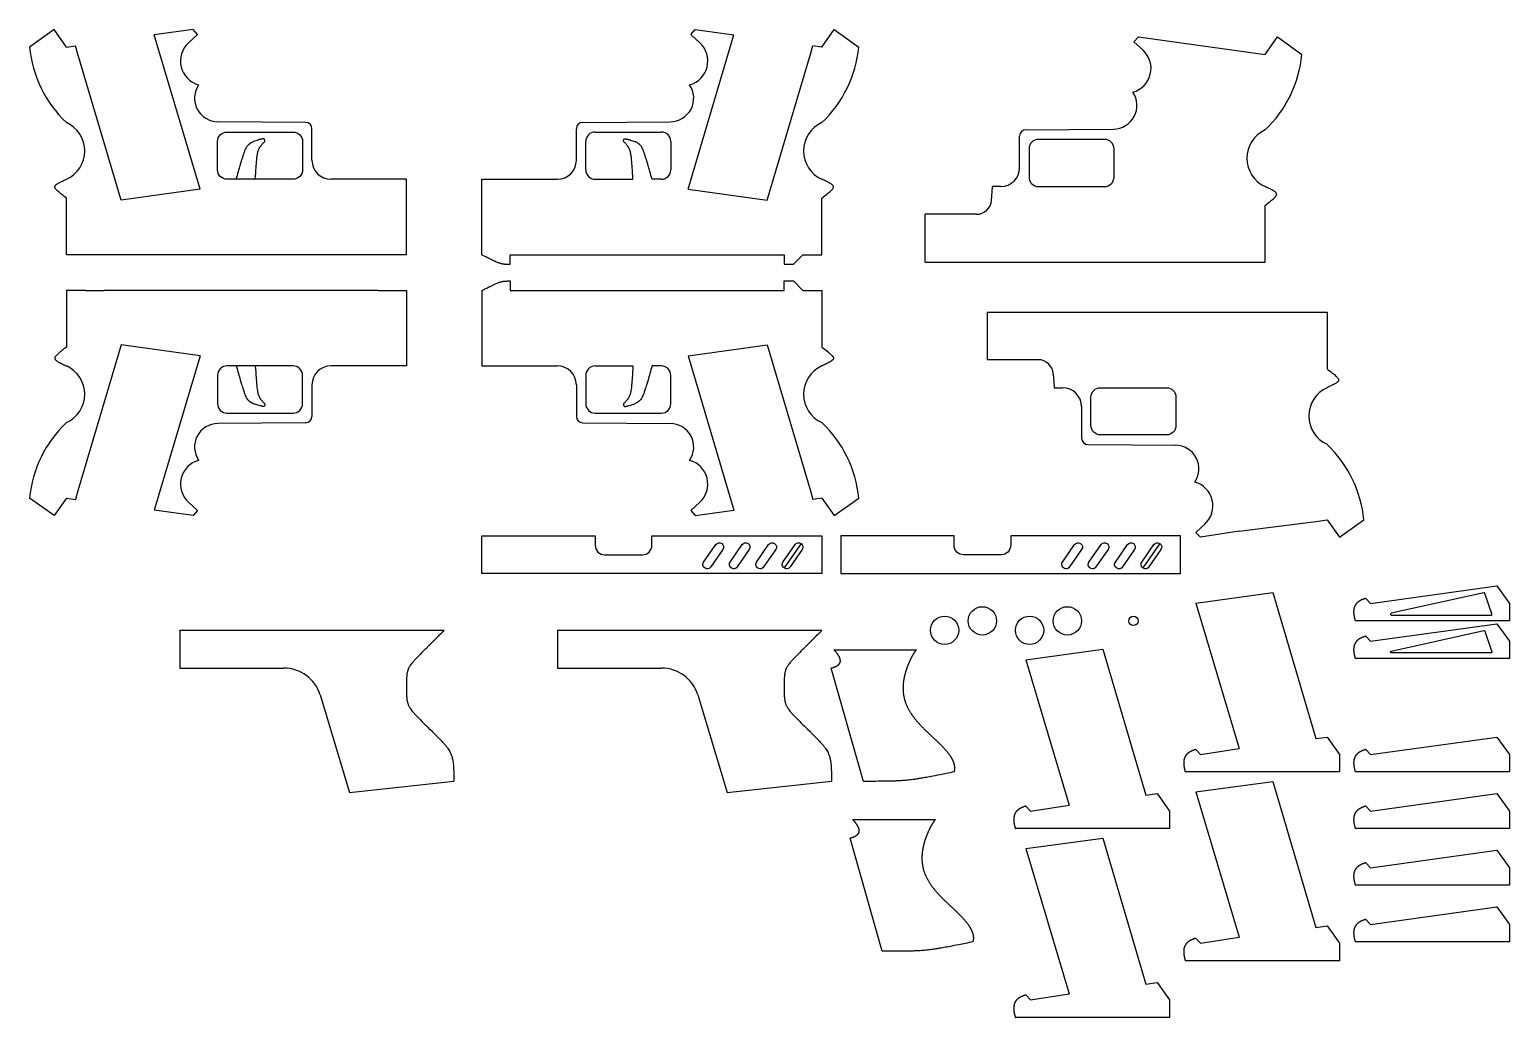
# Model space of a CAD drawing. Header units: millimetres. Extents: x -340 to 444, y -365 to 158.
import ezdxf

# ---------------------------------------------------------------- set-up
doc = ezdxf.new("R2010")
doc.units = ezdxf.units.MM
doc.layers.get('0').update_dxf_attribs({"linetype": 'CONTINUOUS'})

msp = doc.modelspace()

# ---------------------------------------------------------------- linework, layer by layer
for p, q in [((-326.58, 158.12), (-339.52, 148.89)), ((-320, 148.89), (-326.58, 158.12)), ((-252.99, 158.12), (-273.47, 155.3)), ((-250.59, 155.52), (-252.99, 158.12)), ((10.59, 155.52), (12.99, 158.12)), ((12.99, 158.12), (33.47, 155.3)), ((80, 148.89), (86.58, 158.12)), ((86.58, 158.12), (99.52, 148.89)), ((-320, 148.89), (-315.28, 149.55)), ((-313.96, 145.08), (-315.28, 149.55)), ((-249.21, 73.54), (-273.47, 155.31)), ((-255.4, 151.07), (-250.59, 155.52)), ((9.21, 73.54), (33.47, 155.31)), ((15.4, 151.07), (10.59, 155.52)), ((73.96, 145.08), (75.28, 149.55)), ((80, 148.89), (75.28, 149.55)), ((245.29, 151.62), (247.7, 154.23)), ((250.11, 147.18), (245.29, 151.62)), ((247.7, 154.23), (314.71, 145)), ((314.71, 145), (321.29, 154.23)), ((321.29, 154.23), (334.23, 145)), ((-291.07, 67.77), (-313.96, 145.08)), ((51.07, 67.77), (73.96, 145.08)), ((-193.34, 109), (-239.76, 109.36)), ((-190, 88.89), (-190, 105.64)), ((-50, 88.89), (-50, 105.64)), ((-46.66, 109), (-0.24, 109.36)), ((-40, 103.89), (-5, 103.89)), ((188.05, 105.11), (234.47, 105.47)), ((-45, 83.89), (-45, 98.89)), ((0, 98.89), (0, 83.89)), ((184.71, 85), (184.71, 101.75)), ((-140, 78.89), (-180, 78.89)), ((-140, 38.89), (-140, 78.89)), ((-100, 78.89), (-60, 78.89)), ((-100, 38.89), (-100, 78.89)), ((-40, 78.89), (-20, 78.89)), ((-5, 78.89), (-9.93, 78.89)), ((-249.21, 73.54), (-291.07, 67.77)), ((9.21, 73.54), (51.07, 67.77)), ((169.84, 67.74), (170.34, 74.62)), ((170.34, 74.62), (170.34, 75)), ((174.71, 75), (170.34, 75)), ((-320, 38.89), (-320, 68.89)), ((80, 38.89), (80, 68.89)), ((314.71, 35), (314.71, 65)), ((161.86, 60.31), (134.71, 60.31)), ((134.71, 35), (134.71, 60.31)), ((-310, 38.89), (-320, 38.89)), ((-300, 38.89), (-310, 38.89)), ((-155, 38.89), (-300, 38.89)), ((-140, 38.89), (-155, 38.89)), ((-85, 33.89), (-85, 38.89)), ((-85, 38.89), (60, 38.89)), ((60, 38.89), (60, 33.89)), ((60, 33.89), (65, 33.89)), ((65, 33.89), (70, 38.89)), ((70, 38.89), (80, 38.89)), ((134.71, 35), (314.71, 35)), ((149.71, 35), (294.71, 35)), ((304.71, 35), (314.71, 35)), ((-85, 25), (-85, 20)), ((60, 20), (60, 25)), ((60, 25), (65, 25)), ((65, 25), (70, 20)), ((-320, 20), (-320, -10)), ((-310, 20), (-320, 20)), ((-310, 20), (-300, 20)), ((-155, 20), (-300, 20)), ((-155, 20), (-140, 20)), ((-140, 20), (-140, -20)), ((-100, 20), (-100, -20)), ((-85, 20), (60, 20)), ((70, 20), (80, 20)), ((80, 20), (80, -10)), ((167.5, 8.49), (347.5, 8.49)), ((167.5, 8.49), (167.5, -16.69)), ((182.5, 8.49), (327.5, 8.49)), ((337.5, 8.49), (347.5, 8.49)), ((347.5, 8.49), (347.5, -21.51)), ((-291.07, -8.88), (-313.96, -86.19)), ((-249.21, -14.65), (-291.07, -8.88)), ((-249.21, -14.65), (-273.47, -96.41)), ((9.21, -14.65), (51.07, -8.88)), ((9.21, -14.65), (33.47, -96.41)), ((51.07, -8.88), (73.96, -86.19)), ((-140, -20), (-180, -20)), ((-100, -20), (-60, -20)), ((-40, -20), (-20, -20)), ((-5, -20), (-9.93, -20)), ((194.56, -16.69), (167.5, -16.69)), ((-190, -30), (-190, -46.75)), ((-50, -30), (-50, -46.75)), ((-45, -25), (-45, -40)), ((0, -40), (0, -25)), ((202.54, -24.11), (203.03, -31)), ((203.03, -31), (203.03, -31.51)), ((203.03, -31.51), (207.5, -31.51)), ((-40, -45), (-5, -45)), ((217.5, -41.51), (217.5, -58.25)), ((-193.34, -50.11), (-239.76, -50.47)), ((-46.66, -50.11), (-0.24, -50.47)), ((220.84, -61.62), (267.26, -61.98)), ((-313.96, -86.19), (-315.28, -90.65)), ((73.96, -86.19), (75.28, -90.65)), ((-326.58, -99.23), (-339.52, -90)), ((-320, -90), (-326.58, -99.23)), ((-320, -90), (-315.28, -90.65)), ((-255.4, -92.18), (-250.59, -96.62)), ((15.4, -92.18), (10.59, -96.62)), ((80, -90), (75.28, -90.65)), ((80, -90), (86.58, -99.23)), ((86.58, -99.23), (99.52, -90)), ((-252.99, -99.23), (-273.47, -96.41)), ((-250.59, -96.62), (-252.99, -99.23)), ((10.59, -96.62), (12.99, -99.23)), ((12.99, -99.23), (33.47, -96.41)), ((341.63, -102.32), (347.5, -101.51)), ((347.5, -101.51), (354.08, -110.74)), ((354.08, -110.74), (367.02, -101.51)), ((282.9, -103.68), (278.09, -108.13)), ((278.09, -108.13), (280.49, -110.74)), ((300.92, -107.54), (280.49, -110.74)), ((300.92, -107.54), (341.63, -102.32)), ((69, -114), (60, -127)), ((259, -114), (250, -127)), ((278.09, -145.61), (318.74, -140.01)), ((318.74, -140.01), (341.63, -217.32)), ((370.49, -145.74), (437.5, -136.51)), ((437.5, -136.51), (444.08, -145.74)), ((278.09, -145.61), (300.92, -222.54)), ((368.09, -143.13), (370.49, -145.74)), ((444.08, -145.74), (444.08, -155)), ((444.08, -155), (362.46, -155)), ((370.49, -165.74), (437.5, -156.51)), ((437.5, -156.51), (444.08, -165.74)), ((-260, -160), (-260, -180)), ((-260, -160), (-120, -160)), ((-60, -160), (80, -160)), ((-60, -160), (-60, -180)), ((368.09, -163.13), (370.49, -165.74)), ((86.44, -170.27), (130, -170.27)), ((188.09, -175.61), (228.74, -170.01)), ((228.74, -170.01), (251.63, -247.32)), ((444.08, -165.74), (444.08, -175)), ((-260, -180), (-204.87, -180)), ((-60, -180), (-4.87, -180)), ((102, -240), (85, -180)), ((188.09, -175.61), (210.92, -252.54)), ((444.08, -175), (362.46, -175)), ((-185.72, -194.24), (-170.18, -245.91)), ((14.28, -194.24), (29.82, -245.91)), ((341.63, -217.32), (347.5, -216.51)), ((347.5, -216.51), (354.08, -225.74)), ((370.49, -225.74), (437.5, -216.51)), ((437.5, -216.51), (444.08, -225.74)), ((278.09, -223.13), (280.49, -225.74)), ((280.49, -225.74), (300.92, -222.54)), ((354.08, -225.74), (354.08, -235)), ((368.09, -223.13), (370.49, -225.74)), ((444.08, -225.74), (444.08, -235)), ((354.08, -235), (272.46, -235)), ((444.08, -235), (362.46, -235)), ((-170.18, -245.91), (-114.89, -239.89)), ((29.82, -245.91), (85.11, -239.89)), ((278.09, -245.61), (318.74, -240.01)), ((318.74, -240.01), (341.63, -317.32)), ((251.63, -247.32), (257.5, -246.51)), ((257.5, -246.51), (264.08, -255.74)), ((278.09, -245.61), (300.92, -322.54)), ((370.49, -255.74), (437.5, -246.51)), ((437.5, -246.51), (444.08, -255.74)), ((188.09, -253.13), (190.49, -255.74)), ((190.49, -255.74), (210.92, -252.54)), ((264.08, -255.74), (264.08, -265)), ((368.09, -253.13), (370.49, -255.74)), ((444.08, -255.74), (444.08, -265)), ((96.44, -260.27), (140, -260.27)), ((264.08, -265), (182.46, -265)), ((444.08, -265), (362.46, -265)), ((112, -330), (95, -270)), ((188.09, -275.61), (228.74, -270.01)), ((228.74, -270.01), (251.63, -347.32)), ((188.09, -275.61), (210.92, -352.54)), ((370.49, -285.74), (437.5, -276.51)), ((437.5, -276.51), (444.08, -285.74)), ((368.09, -283.13), (370.49, -285.74)), ((444.08, -285.74), (444.08, -295)), ((444.08, -295), (362.46, -295)), ((368.09, -313.13), (370.49, -315.74)), ((370.49, -315.74), (437.5, -306.51)), ((437.5, -306.51), (444.08, -315.74)), ((341.63, -317.32), (347.5, -316.51)), ((347.5, -316.51), (354.08, -325.74)), ((444.08, -315.74), (444.08, -325)), ((278.09, -323.13), (280.49, -325.74)), ((280.49, -325.74), (300.92, -322.54)), ((354.08, -325.74), (354.08, -335)), ((444.08, -325), (362.46, -325)), ((354.08, -335), (272.46, -335)), ((190.49, -355.74), (210.92, -352.54)), ((251.63, -347.32), (257.5, -346.51)), ((257.5, -346.51), (264.08, -355.74)), ((188.09, -353.13), (190.49, -355.74)), ((264.08, -355.74), (264.08, -365)), ((264.08, -365), (182.46, -365))]:
    msp.add_line(p, q)
for points in [[(-235, 78.89, -0.414214), (-240, 83.89), (-240, 98.89, -0.414214), (-235, 103.89), (-200, 103.89, -0.414214), (-195, 98.89), (-195, 83.89, -0.414214), (-200, 78.89), (-220, 78.89), (-230.07, 78.89)], [(224.77, 75), (229.71, 75, 0.414214), (234.71, 80), (234.71, 95, 0.414214), (229.71, 100), (194.71, 100, 0.414214), (189.71, 95), (189.71, 80, 0.414214), (194.71, 75), (214.71, 75)], [(-230.07, -20), (-235, -20, 0.414214), (-240, -25), (-240, -40, 0.414214), (-235, -45), (-200, -45, 0.414214), (-195, -40), (-195, -25, 0.414214), (-200, -20), (-220, -20)], [(262.5, -56.51), (227.5, -56.51, -0.414214), (222.5, -51.51), (222.5, -36.51, -0.414214), (227.5, -31.51), (247.5, -31.51), (257.57, -31.51), (262.5, -31.51, -0.414214), (267.5, -36.51), (267.5, -51.51, -0.414214)], [(-100, -130), (-100, -110), (-40, -110), (-40, -115, 0.414214), (-35, -120), (-15, -120, 0.414214), (-10, -115), (-10, -110), (80, -110), (80, -130)], [(17.42, -123.83), (23.83, -114.58, -1), (27.58, -117.17), (21.17, -126.42, -1)], [(31.42, -123.83), (37.83, -114.58, -1), (41.58, -117.17), (35.17, -126.42, -1)], [(45.42, -123.83), (51.83, -114.58, -1), (55.58, -117.17), (49.17, -126.42, -1)], [(59.42, -123.83), (65.83, -114.58, -1), (69.58, -117.17), (63.17, -126.42, -1)], [(155, -120, -0.414214), (150, -115), (150, -110), (90, -110), (90, -130), (270, -130), (270, -110), (180, -110), (180, -115, -0.414214), (175, -120)], [(213.83, -114.58, -1), (217.58, -117.17), (211.17, -126.42, -1), (207.42, -123.83)], [(221.42, -123.83), (227.83, -114.58, -1), (231.58, -117.17), (225.17, -126.42, -1)], [(239.17, -126.42, -1), (235.42, -123.83), (241.83, -114.58, -1), (245.58, -117.17)], [(253.17, -126.42, -1), (249.42, -123.83), (255.83, -114.58, -1), (259.58, -117.17)], [(434.78, -151.34), (431.14, -140.43, 0.384334), (430.56, -140.1), (381.45, -151.01, 0.896235), (381.55, -152), (434.31, -152, 0.511918)], [(381.55, -172, -0.896235), (381.45, -171.01), (430.56, -160.1, -0.384334), (431.14, -160.43), (434.78, -171.34, -0.511918), (434.31, -172)]]:
    msp.add_lwpolyline(points, format="xyb", close=True)
for centre, radius in [((165, -155), 7.5), ((210, -155), 7.5), ((145, -160), 7.5), ((190, -160), 7.5), ((245, -155), 2.5)]:
    msp.add_circle(centre, radius)
for centre, radius, start, end in [((-276.41, 154.93), 63.39, 185.46177, 226.56444), ((-246.55, 141.48), 13.05, 132.71548, 254.66064), ((6.55, 141.48), 13.05, -74.66064, 47.28452), ((36.41, 154.93), 63.39, 313.43556, 354.53823), ((241.26, 137.59), 13.05, -74.66064, 47.28452), ((271.12, 151.03), 63.39, 313.43556, 354.53823), ((-239.66, 121.86), 12.5, 145.7771, 269.55643), ((-0.34, 121.86), 12.5, -89.55643, 34.2229), ((234.37, 117.97), 12.5, -89.55643, 34.2229), ((-326.84, 93.89), 16.49, -65.47147, 65.47147), ((-193.36, 105.64), 3.36, 0, 89.55643), ((-46.64, 105.64), 3.36, 90.44357, 180), ((-40, 98.89), 5, 90, 180), ((-5, 98.89), 5, 0, 90), ((86.84, 93.89), 16.49, 114.52853, 245.47147), ((188.07, 101.75), 3.36, 90.44357, 180), ((321.55, 90), 16.49, 114.52853, 245.47147), ((-180, 88.89), 10, 180, 270), ((-60, 88.89), 10, -90, 0), ((-40, 83.89), 5, 180, 270), ((-5, 83.89), 5, -90, 0), ((174.71, 85), 10, -90, 0), ((161.86, 68.31), 8, 270, 355.86417), ((-326.84, -35), 16.49, -65.47147, 65.47147), ((-180, -30), 10, 90, 180), ((-60, -30), 10, 0, 90), ((-40, -25), 5, 90, 180), ((-5, -25), 5, 0, 90), ((86.84, -35), 16.49, 114.52853, 245.47147), ((194.56, -24.69), 8, 4.13583, 90), ((207.5, -41.51), 10, 0, 90), ((354.35, -46.51), 16.49, 114.52853, 245.47147), ((-193.36, -46.75), 3.36, -89.55643, 0), ((-46.64, -46.75), 3.36, 180, 269.55643), ((-40, -40), 5, 180, 270), ((-5, -40), 5, -90, 0), ((-276.41, -96.03), 63.39, 133.43556, 174.53823), ((-239.66, -62.97), 12.5, 90.44357, 214.2229), ((-0.34, -62.97), 12.5, -34.2229, 89.55643), ((36.41, -96.03), 63.39, 5.46177, 46.56444), ((220.86, -58.25), 3.36, 180, 269.55643), ((267.16, -74.48), 12.5, -34.2229, 89.55643), ((303.91, -107.54), 63.39, 5.46177, 46.56444), ((-246.55, -82.59), 13.05, 105.33936, 227.28452), ((6.55, -82.59), 13.05, -47.28452, 74.66064), ((274.05, -94.09), 13.05, -47.28452, 74.66064), ((-204.87, -200), 20, 16.7353, 90), ((-4.87, -200), 20, 16.7353, 90)]:
    msp.add_arc(centre, radius, start, end)
for points in [[(-230.07, 78.89), (-225, 96.89), (-221, 98.89)], [(-215, 98.89), (-215, 100.8), (-221, 98.89)], [(-220, 78.89), (-219, 94.89), (-215, 98.89)], [(-25, 98.89), (-25, 100.8), (-19, 98.89)], [(-20, 78.89), (-21, 94.89), (-25, 98.89)], [(-9.93, 78.89), (-15, 96.89), (-19, 98.89)], [(-320, 68.89), (-328.19, 75.16), (-320, 78.89)], [(80, 68.89), (88.19, 75.16), (80, 78.89)], [(314.71, 65), (322.89, 71.26), (314.71, 75)], [(-100, 38.89), (-90, 33.89), (-85, 33.89)], [(-100, 20), (-90, 25), (-85, 25)], [(-320, -10), (-328.19, -16.26), (-320, -20)], [(80, -10), (88.19, -16.26), (80, -20)], [(-230.07, -20), (-225, -38), (-221, -40)], [(-220, -20), (-219, -36), (-215, -40)], [(-20, -20), (-21, -36), (-25, -40)], [(-9.93, -20), (-15, -38), (-19, -40)], [(347.5, -21.51), (355.69, -27.77), (347.5, -31.51)], [(-215, -40), (-215, -41.91), (-221, -40)], [(-25, -40), (-25, -41.91), (-19, -40)], [(-130, -170), (-125.05, -165.14), (-120, -160)], [(70, -170), (74.95, -165.14), (80, -160)], [(-130, -170), (-140, -180), (-140, -190)], [(70, -170), (60, -180), (60, -190)], [(-140, -190), (-140, -200), (-130, -210)], [(60, -190), (60, -200), (70, -210)], [(-130, -210), (-114.89, -224.6), (-114.89, -239.89)], [(70, -210), (85.11, -224.6), (85.11, -239.89)], [(150, -235), (125.3, -240), (102, -240)], [(160, -325), (135.3, -330), (112, -330)]]:
    msp.add_rational_spline(points, [1, 3, 1], degree=2)
for points in [[(368.09, -143.13), (367.74, -143.22), (367.06, -143.42), (366.11, -143.76), (364.97, -144.29), (363.77, -145.09), (362.82, -146.04), (362.13, -147.15), (361.71, -148.42), (361.55, -149.86), (361.63, -151.43), (361.86, -152.8), (362.13, -153.88), (362.34, -154.62), (362.46, -155)], [(368.09, -163.13), (367.74, -163.22), (367.06, -163.42), (366.11, -163.76), (364.97, -164.29), (363.77, -165.09), (362.82, -166.04), (362.13, -167.15), (361.71, -168.42), (361.55, -169.86), (361.63, -171.43), (361.86, -172.8), (362.13, -173.88), (362.34, -174.62), (362.46, -175)], [(85, -180), (85.34, -179.91), (86, -179.72), (86.9, -179.41), (87.93, -178.94), (88.91, -178.25), (89.57, -177.45), (89.87, -176.53), (89.82, -175.49), (89.43, -174.34), (88.73, -173.08), (87.94, -172), (87.23, -171.15), (86.71, -170.57), (86.44, -170.27)], [(130, -170.27), (129.74, -170.61), (129.22, -171.32), (128.44, -172.51), (127.4, -174.34), (126.12, -177.02), (124.9, -180.08), (123.84, -183.5), (123.09, -187.19), (122.83, -191.09), (123.23, -195.1), (124.41, -199.12), (126.42, -203.07), (129.17, -206.92), (132.49, -210.62), (136.12, -214.16), (139.79, -217.55), (143.2, -220.78), (146.11, -223.88), (148.34, -226.85), (149.79, -229.69), (150.29, -231.87), (150.29, -233.46), (150.12, -234.49), (150, -235)], [(278.09, -223.13), (277.74, -223.22), (277.06, -223.42), (276.11, -223.76), (274.97, -224.29), (273.77, -225.09), (272.82, -226.04), (272.13, -227.15), (271.71, -228.42), (271.55, -229.86), (271.63, -231.43), (271.86, -232.8), (272.13, -233.88), (272.34, -234.62), (272.46, -235)], [(368.09, -223.13), (367.74, -223.22), (367.06, -223.42), (366.11, -223.76), (364.97, -224.29), (363.77, -225.09), (362.82, -226.04), (362.13, -227.15), (361.71, -228.42), (361.55, -229.86), (361.63, -231.43), (361.86, -232.8), (362.13, -233.88), (362.34, -234.62), (362.46, -235)], [(188.09, -253.13), (187.74, -253.22), (187.06, -253.42), (186.11, -253.76), (184.97, -254.29), (183.77, -255.09), (182.82, -256.04), (182.13, -257.15), (181.71, -258.42), (181.55, -259.86), (181.63, -261.43), (181.86, -262.8), (182.13, -263.88), (182.34, -264.62), (182.46, -265)], [(368.09, -253.13), (367.74, -253.22), (367.06, -253.42), (366.11, -253.76), (364.97, -254.29), (363.77, -255.09), (362.82, -256.04), (362.13, -257.15), (361.71, -258.42), (361.55, -259.86), (361.63, -261.43), (361.86, -262.8), (362.13, -263.88), (362.34, -264.62), (362.46, -265)], [(95, -270), (95.34, -269.91), (96, -269.72), (96.9, -269.41), (97.93, -268.94), (98.91, -268.25), (99.57, -267.45), (99.87, -266.53), (99.82, -265.49), (99.43, -264.34), (98.73, -263.08), (97.94, -262), (97.23, -261.15), (96.71, -260.57), (96.44, -260.27)], [(140, -260.27), (139.74, -260.61), (139.22, -261.32), (138.44, -262.51), (137.4, -264.34), (136.12, -267.02), (134.9, -270.08), (133.84, -273.5), (133.09, -277.19), (132.83, -281.09), (133.23, -285.1), (134.41, -289.12), (136.42, -293.07), (139.17, -296.92), (142.49, -300.62), (146.12, -304.16), (149.79, -307.55), (153.2, -310.78), (156.11, -313.88), (158.34, -316.85), (159.79, -319.69), (160.29, -321.87), (160.29, -323.46), (160.12, -324.49), (160, -325)], [(368.09, -283.13), (367.74, -283.22), (367.06, -283.42), (366.11, -283.76), (364.97, -284.29), (363.77, -285.09), (362.82, -286.04), (362.13, -287.15), (361.71, -288.42), (361.55, -289.86), (361.63, -291.43), (361.86, -292.8), (362.13, -293.88), (362.34, -294.62), (362.46, -295)], [(368.09, -313.13), (367.74, -313.22), (367.06, -313.42), (366.11, -313.76), (364.97, -314.29), (363.77, -315.09), (362.82, -316.04), (362.13, -317.15), (361.71, -318.42), (361.55, -319.86), (361.63, -321.43), (361.86, -322.8), (362.13, -323.88), (362.34, -324.62), (362.46, -325)], [(278.09, -323.13), (277.74, -323.22), (277.06, -323.42), (276.11, -323.76), (274.97, -324.29), (273.77, -325.09), (272.82, -326.04), (272.13, -327.15), (271.71, -328.42), (271.55, -329.86), (271.63, -331.43), (271.86, -332.8), (272.13, -333.88), (272.34, -334.62), (272.46, -335)], [(188.09, -353.13), (187.74, -353.22), (187.06, -353.42), (186.11, -353.76), (184.97, -354.29), (183.77, -355.09), (182.82, -356.04), (182.13, -357.15), (181.71, -358.42), (181.55, -359.86), (181.63, -361.43), (181.86, -362.8), (182.13, -363.88), (182.34, -364.62), (182.46, -365)]]:
    msp.add_open_spline(points, degree=5)

doc.saveas('drawing.dxf')
